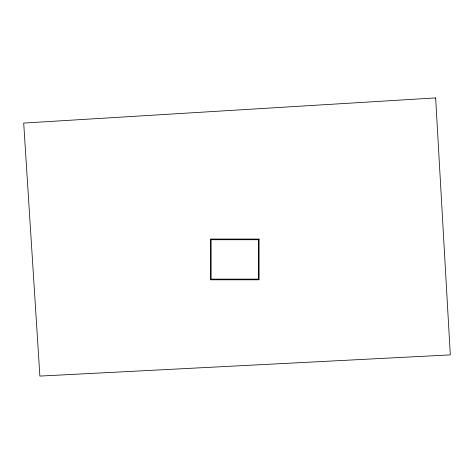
<?xml version="1.0" encoding="UTF-8"?>
<svg xmlns="http://www.w3.org/2000/svg" width="474" height="474" viewBox="0 0 474 474"><rect width="100%" height="100%" fill="white"/><g stroke="black" fill="none" stroke-linecap="round" stroke-linejoin="round"><path stroke-width="0.71" d="M435.642 97.911L23.7 123.074L39.887 376.089L450.3 354.884L435.642 97.911M259.071 239.068L210.462 239.068L210.462 279.79L259.071 279.79L259.071 239.068M258.413 239.726L211.12 239.726L211.12 279.139L258.413 279.139L258.413 239.726"/></g></svg>
